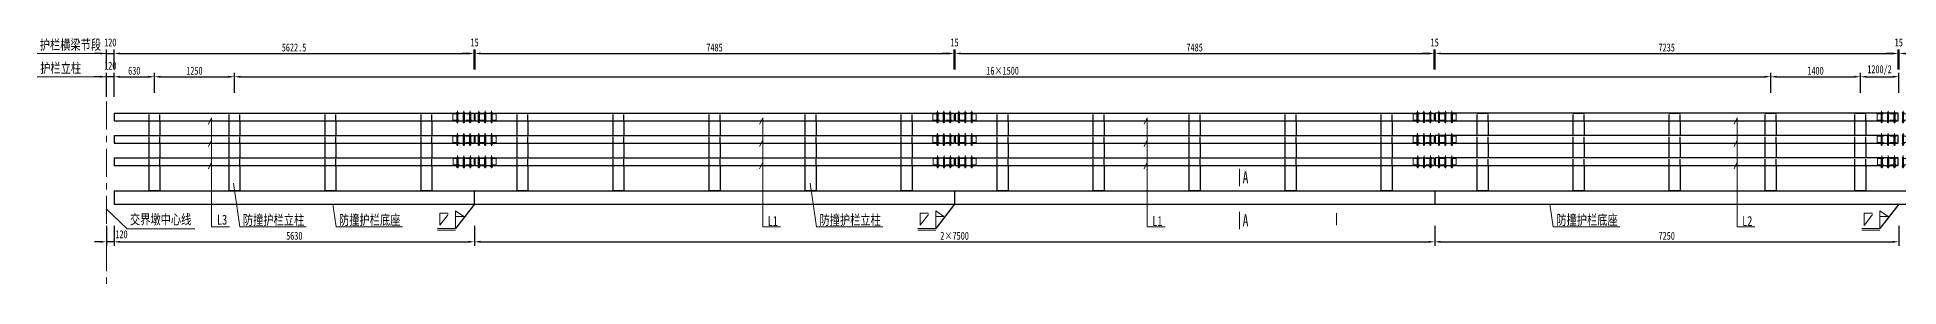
# Model space of a CAD drawing. Extents: x -904 to 1573, y -1003 to 20.
# Drawn here: x -904.32 to -875.24, y -803.05 to -799.15 of the extents above; entities that cross this region are included whole.
import ezdxf
from ezdxf.enums import TextEntityAlignment as Align

# ---------------------------------------------------------------- set-up
doc = ezdxf.new("R2010")
doc.units = 0
doc.header["$LTSCALE"] = 5
for name, pattern in [('CENTER', [2, 1.25, -0.25, 0.25, -0.25]), ('CENTERX2', [4, 2.5, -0.5, 0.5, -0.5]), ('DASHED', [0.75, 0.5, -0.25]), ('DASHED2', [0.375, 0.25, -0.125])]:
    doc.linetypes.add(name, pattern=pattern)
doc.layers.get('0').update_dxf_attribs({"linetype": 'CONTINUOUS', "lineweight": 15})
doc.layers.get('DEFPOINTS').update_dxf_attribs({"color": 8, "linetype": 'CONTINUOUS'})
for name, color, linetype, lineweight in [('dashed', 4, 'DASHED2', 5), ('中心线', 2, 'CENTERX2', 13), ('尺寸及阴影线', 4, 'CONTINUOUS', 15), ('构造轮廓线', 3, 'CONTINUOUS', 25), ('标注', 4, 'CONTINUOUS', 15), ('点划线', 4, 'CENTER', 15), ('细实线', 7, 'CONTINUOUS', 15)]:
    doc.layers.add(name, color=color, linetype=linetype, lineweight=lineweight)
doc.styles.get("Standard").update_dxf_attribs({"font": '仿宋_GB2312.ttf', "width": 0.75})
doc.dimstyles.new('MSteel_1.0_1.0', dxfattribs={"dimtxt": 3, "dimasz": 1.2, "dimexe": 1, "dimexo": 1, "dimgap": 1, "dimtad": 3, "dimtoh": 1, "dimdec": 0, "dimzin": 0, "dimdsep": 46, "dimtxsty": 'Standard', "dimblk": 'ARCHTICK', "dimcen": 0.09, "dimclrd": 3, "dimclre": 3, "dimadec": 4, "dimazin": 0, "dimtfac": 1, "dimtdec": 0, "dimtofl": 0, "dimtmove": 0, "dimatfit": 3, "dimfxl": 1, "dimtolj": 1, "dimtzin": 0, "dimarcsym": 0})
doc.dimstyles.get("Standard").update_dxf_attribs({"dimscale": 0, "dimtxt": 2, "dimasz": 1.5, "dimexe": 1, "dimexo": 1, "dimgap": 0.5, "dimtad": 1, "dimdec": 1, "dimlfac": 100, "dimdsep": 46, "dimtxsty": 'Standard', "dimcen": 0, "dimclrd": 256, "dimclre": 256, "dimclrt": 256, "dimadec": 3, "dimazin": 2, "dimtfac": 1, "dimtdec": 1, "dimtmove": 2, "dimatfit": 3, "dimfxl": 3, "dimfxlon": 1, "dimtolj": 1, "dimtzin": 0, "dimarcsym": 0})

# ---------------------------------------------------------------- blocks, each defined once
blk = doc.blocks.new('横梁连接')
at = {"layer": 'dashed', "ltscale": 0.04}
for p, q in [((-900.238, -658.086), (-899.563, -658.086)), ((-900.238, -658.086), (-900.238, -658.186)), ((-899.563, -658.086), (-899.563, -658.186)), ((-900.238, -658.186), (-899.563, -658.186)), ((-900.238, -658.436), (-899.563, -658.436)), ((-900.238, -658.436), (-900.238, -658.536)), ((-900.238, -658.536), (-899.563, -658.536)), ((-899.563, -658.436), (-899.563, -658.536)), ((-900.235, -658.786), (-899.563, -658.786)), ((-900.235, -658.786), (-900.235, -658.886)), ((-900.235, -658.886), (-899.563, -658.886)), ((-899.563, -658.786), (-899.563, -658.886))]:
    blk.add_line(p, q, dxfattribs=at)
at = {"layer": 'dashed'}
for p, q in [((-900.153, -658.076), (-900.183, -658.076)), ((-900.177, -658.076), (-900.177, -658.225)), ((-900.159, -658.076), (-900.159, -658.225)), ((-900.053, -658.076), (-900.083, -658.076)), ((-900.077, -658.076), (-900.077, -658.225)), ((-900.059, -658.076), (-900.059, -658.225)), ((-899.953, -658.076), (-899.983, -658.076)), ((-899.977, -658.076), (-899.977, -658.225)), ((-899.959, -658.076), (-899.959, -658.225)), ((-899.848, -658.076), (-899.818, -658.076)), ((-899.842, -658.076), (-899.842, -658.225)), ((-899.824, -658.076), (-899.824, -658.225)), ((-899.748, -658.076), (-899.718, -658.076)), ((-899.742, -658.076), (-899.742, -658.225)), ((-899.724, -658.076), (-899.724, -658.225)), ((-899.648, -658.076), (-899.618, -658.076)), ((-899.642, -658.076), (-899.642, -658.225)), ((-899.624, -658.076), (-899.624, -658.225)), ((-900.153, -658.196), (-900.183, -658.196)), ((-900.183, -658.196), (-900.183, -658.208)), ((-900.183, -658.208), (-900.153, -658.208)), ((-900.177, -658.196), (-900.177, -658.208)), ((-900.177, -658.208), (-900.177, -658.225)), ((-900.159, -658.225), (-900.177, -658.225)), ((-900.159, -658.196), (-900.159, -658.208)), ((-900.159, -658.208), (-900.159, -658.225)), ((-900.153, -658.196), (-900.153, -658.208)), ((-900.053, -658.196), (-900.083, -658.196)), ((-900.083, -658.196), (-900.083, -658.208)), ((-900.083, -658.208), (-900.053, -658.208)), ((-900.077, -658.196), (-900.077, -658.208)), ((-900.077, -658.208), (-900.077, -658.225)), ((-900.059, -658.225), (-900.077, -658.225)), ((-900.059, -658.196), (-900.059, -658.208)), ((-900.059, -658.208), (-900.059, -658.225)), ((-900.053, -658.196), (-900.053, -658.208)), ((-899.953, -658.196), (-899.983, -658.196)), ((-899.983, -658.196), (-899.983, -658.208)), ((-899.983, -658.208), (-899.953, -658.208)), ((-899.977, -658.196), (-899.977, -658.208)), ((-899.977, -658.208), (-899.977, -658.225)), ((-899.959, -658.225), (-899.977, -658.225)), ((-899.959, -658.196), (-899.959, -658.208)), ((-899.959, -658.208), (-899.959, -658.225)), ((-899.953, -658.196), (-899.953, -658.208)), ((-899.848, -658.196), (-899.818, -658.196)), ((-899.848, -658.196), (-899.848, -658.208)), ((-899.818, -658.208), (-899.848, -658.208)), ((-899.842, -658.196), (-899.842, -658.208)), ((-899.842, -658.208), (-899.842, -658.225)), ((-899.842, -658.225), (-899.824, -658.225)), ((-899.824, -658.196), (-899.824, -658.208)), ((-899.824, -658.208), (-899.824, -658.225)), ((-899.818, -658.196), (-899.818, -658.208)), ((-899.748, -658.196), (-899.718, -658.196)), ((-899.748, -658.196), (-899.748, -658.208)), ((-899.718, -658.208), (-899.748, -658.208)), ((-899.742, -658.196), (-899.742, -658.208)), ((-899.742, -658.208), (-899.742, -658.225)), ((-899.742, -658.225), (-899.724, -658.225)), ((-899.724, -658.196), (-899.724, -658.208)), ((-899.724, -658.208), (-899.724, -658.225)), ((-899.718, -658.196), (-899.718, -658.208)), ((-899.648, -658.196), (-899.618, -658.196)), ((-899.648, -658.196), (-899.648, -658.208)), ((-899.618, -658.208), (-899.648, -658.208)), ((-899.642, -658.196), (-899.642, -658.208)), ((-899.642, -658.208), (-899.642, -658.225)), ((-899.642, -658.225), (-899.624, -658.225)), ((-899.624, -658.196), (-899.624, -658.208)), ((-899.624, -658.208), (-899.624, -658.225)), ((-899.618, -658.196), (-899.618, -658.208)), ((-900.153, -658.426), (-900.183, -658.426)), ((-900.153, -658.546), (-900.183, -658.546)), ((-900.183, -658.546), (-900.183, -658.558)), ((-900.183, -658.558), (-900.153, -658.558)), ((-900.177, -658.426), (-900.177, -658.575)), ((-900.177, -658.546), (-900.177, -658.558)), ((-900.177, -658.558), (-900.177, -658.575)), ((-900.159, -658.575), (-900.177, -658.575)), ((-900.159, -658.426), (-900.159, -658.575)), ((-900.159, -658.546), (-900.159, -658.558)), ((-900.159, -658.558), (-900.159, -658.575)), ((-900.153, -658.546), (-900.153, -658.558)), ((-900.053, -658.426), (-900.083, -658.426)), ((-900.053, -658.546), (-900.083, -658.546)), ((-900.083, -658.546), (-900.083, -658.558)), ((-900.083, -658.558), (-900.053, -658.558)), ((-900.077, -658.426), (-900.077, -658.575)), ((-900.077, -658.546), (-900.077, -658.558)), ((-900.077, -658.558), (-900.077, -658.575)), ((-900.059, -658.575), (-900.077, -658.575)), ((-900.059, -658.426), (-900.059, -658.575)), ((-900.059, -658.546), (-900.059, -658.558)), ((-900.059, -658.558), (-900.059, -658.575)), ((-900.053, -658.546), (-900.053, -658.558)), ((-899.953, -658.426), (-899.983, -658.426)), ((-899.953, -658.546), (-899.983, -658.546)), ((-899.983, -658.546), (-899.983, -658.558)), ((-899.983, -658.558), (-899.953, -658.558)), ((-899.977, -658.426), (-899.977, -658.575)), ((-899.977, -658.546), (-899.977, -658.558)), ((-899.977, -658.558), (-899.977, -658.575)), ((-899.959, -658.575), (-899.977, -658.575)), ((-899.959, -658.426), (-899.959, -658.575)), ((-899.959, -658.546), (-899.959, -658.558)), ((-899.959, -658.558), (-899.959, -658.575)), ((-899.953, -658.546), (-899.953, -658.558)), ((-899.848, -658.426), (-899.818, -658.426)), ((-899.848, -658.546), (-899.818, -658.546)), ((-899.848, -658.546), (-899.848, -658.558)), ((-899.818, -658.558), (-899.848, -658.558)), ((-899.842, -658.426), (-899.842, -658.575)), ((-899.842, -658.546), (-899.842, -658.558)), ((-899.842, -658.558), (-899.842, -658.575)), ((-899.842, -658.575), (-899.824, -658.575)), ((-899.824, -658.426), (-899.824, -658.575)), ((-899.824, -658.546), (-899.824, -658.558)), ((-899.824, -658.558), (-899.824, -658.575)), ((-899.818, -658.546), (-899.818, -658.558)), ((-899.748, -658.426), (-899.718, -658.426)), ((-899.748, -658.546), (-899.718, -658.546)), ((-899.748, -658.546), (-899.748, -658.558)), ((-899.718, -658.558), (-899.748, -658.558)), ((-899.742, -658.426), (-899.742, -658.575)), ((-899.742, -658.546), (-899.742, -658.558)), ((-899.742, -658.558), (-899.742, -658.575)), ((-899.742, -658.575), (-899.724, -658.575)), ((-899.724, -658.426), (-899.724, -658.575)), ((-899.724, -658.546), (-899.724, -658.558)), ((-899.724, -658.558), (-899.724, -658.575)), ((-899.718, -658.546), (-899.718, -658.558)), ((-899.648, -658.426), (-899.618, -658.426)), ((-899.648, -658.546), (-899.618, -658.546)), ((-899.648, -658.546), (-899.648, -658.558)), ((-899.618, -658.558), (-899.648, -658.558)), ((-899.642, -658.426), (-899.642, -658.575)), ((-899.642, -658.546), (-899.642, -658.558)), ((-899.642, -658.558), (-899.642, -658.575)), ((-899.642, -658.575), (-899.624, -658.575)), ((-899.624, -658.426), (-899.624, -658.575)), ((-899.624, -658.546), (-899.624, -658.558)), ((-899.624, -658.558), (-899.624, -658.575)), ((-899.618, -658.546), (-899.618, -658.558)), ((-900.15, -658.776), (-900.18, -658.776)), ((-900.15, -658.896), (-900.18, -658.896)), ((-900.18, -658.896), (-900.18, -658.908)), ((-900.18, -658.908), (-900.15, -658.908)), ((-900.175, -658.776), (-900.175, -658.925)), ((-900.175, -658.896), (-900.175, -658.908)), ((-900.175, -658.908), (-900.175, -658.925)), ((-900.157, -658.925), (-900.175, -658.925)), ((-900.157, -658.776), (-900.157, -658.925)), ((-900.157, -658.896), (-900.157, -658.908)), ((-900.157, -658.908), (-900.157, -658.925)), ((-900.15, -658.896), (-900.15, -658.908)), ((-900.05, -658.776), (-900.08, -658.776)), ((-900.05, -658.896), (-900.08, -658.896)), ((-900.08, -658.896), (-900.08, -658.908)), ((-900.08, -658.908), (-900.05, -658.908)), ((-900.075, -658.776), (-900.075, -658.925)), ((-900.075, -658.896), (-900.075, -658.908)), ((-900.075, -658.908), (-900.075, -658.925)), ((-900.057, -658.925), (-900.075, -658.925)), ((-900.057, -658.776), (-900.057, -658.925)), ((-900.057, -658.896), (-900.057, -658.908)), ((-900.057, -658.908), (-900.057, -658.925)), ((-900.05, -658.896), (-900.05, -658.908)), ((-899.95, -658.776), (-899.98, -658.776)), ((-899.95, -658.896), (-899.98, -658.896)), ((-899.98, -658.896), (-899.98, -658.908)), ((-899.98, -658.908), (-899.95, -658.908)), ((-899.975, -658.776), (-899.975, -658.925)), ((-899.975, -658.896), (-899.975, -658.908)), ((-899.975, -658.908), (-899.975, -658.925)), ((-899.957, -658.925), (-899.975, -658.925)), ((-899.957, -658.776), (-899.957, -658.925)), ((-899.957, -658.896), (-899.957, -658.908)), ((-899.957, -658.908), (-899.957, -658.925)), ((-899.95, -658.896), (-899.95, -658.908)), ((-899.848, -658.776), (-899.818, -658.776)), ((-899.848, -658.896), (-899.818, -658.896)), ((-899.848, -658.896), (-899.848, -658.908)), ((-899.818, -658.908), (-899.848, -658.908)), ((-899.842, -658.776), (-899.842, -658.925)), ((-899.842, -658.896), (-899.842, -658.908)), ((-899.842, -658.908), (-899.842, -658.925)), ((-899.842, -658.925), (-899.824, -658.925)), ((-899.824, -658.776), (-899.824, -658.925)), ((-899.824, -658.896), (-899.824, -658.908)), ((-899.824, -658.908), (-899.824, -658.925)), ((-899.818, -658.896), (-899.818, -658.908)), ((-899.748, -658.776), (-899.718, -658.776)), ((-899.748, -658.896), (-899.718, -658.896)), ((-899.748, -658.896), (-899.748, -658.908)), ((-899.718, -658.908), (-899.748, -658.908)), ((-899.742, -658.776), (-899.742, -658.925)), ((-899.742, -658.896), (-899.742, -658.908)), ((-899.742, -658.908), (-899.742, -658.925)), ((-899.742, -658.925), (-899.724, -658.925)), ((-899.724, -658.776), (-899.724, -658.925)), ((-899.724, -658.896), (-899.724, -658.908)), ((-899.724, -658.908), (-899.724, -658.925)), ((-899.718, -658.896), (-899.718, -658.908)), ((-899.648, -658.776), (-899.618, -658.776)), ((-899.648, -658.896), (-899.618, -658.896)), ((-899.648, -658.896), (-899.648, -658.908)), ((-899.618, -658.908), (-899.648, -658.908)), ((-899.642, -658.776), (-899.642, -658.925)), ((-899.642, -658.896), (-899.642, -658.908)), ((-899.642, -658.908), (-899.642, -658.925)), ((-899.642, -658.925), (-899.624, -658.925)), ((-899.624, -658.776), (-899.624, -658.925)), ((-899.624, -658.896), (-899.624, -658.908)), ((-899.624, -658.908), (-899.624, -658.925)), ((-899.618, -658.896), (-899.618, -658.908))]:
    blk.add_line(p, q, dxfattribs=at)
for centre in [(-900.168, -658.081), (-900.068, -658.081), (-899.968, -658.081), (-899.833, -658.081), (-899.733, -658.081), (-899.633, -658.081), (-900.168, -658.431), (-900.068, -658.431), (-899.968, -658.431), (-899.833, -658.431), (-899.733, -658.431), (-899.633, -658.431), (-900.165, -658.781), (-900.065, -658.781), (-899.965, -658.781), (-899.833, -658.781), (-899.733, -658.781), (-899.633, -658.781)]:
    blk.add_arc(centre, 0.0156, 16.8591, 163.1409, dxfattribs=at)
at = {"layer": '中心线', "ltscale": 40}
for p, q in [((-900.168, -658.04), (-900.168, -658.236)), ((-900.068, -658.04), (-900.068, -658.236)), ((-899.968, -658.04), (-899.968, -658.236)), ((-899.833, -658.04), (-899.833, -658.236)), ((-899.733, -658.04), (-899.733, -658.236)), ((-899.633, -658.04), (-899.633, -658.236)), ((-900.168, -658.39), (-900.168, -658.586)), ((-900.068, -658.39), (-900.068, -658.586)), ((-899.968, -658.39), (-899.968, -658.586)), ((-899.833, -658.39), (-899.833, -658.586)), ((-899.733, -658.39), (-899.733, -658.586)), ((-899.633, -658.39), (-899.633, -658.586)), ((-900.165, -658.74), (-900.165, -658.936)), ((-900.065, -658.74), (-900.065, -658.936)), ((-899.965, -658.74), (-899.965, -658.936)), ((-899.833, -658.74), (-899.833, -658.936)), ((-899.733, -658.74), (-899.733, -658.936)), ((-899.633, -658.74), (-899.633, -658.936))]:
    blk.add_line(p, q, dxfattribs=at)
blk = doc.blocks.new('jujhtkuki')
at = {"layer": '构造轮廓线', "linetype": 'DASHED', "ltscale": 0.01}
for p, q in [((-909.516, -658.064), (-909.516, -657.944)), ((-909.346, -658.064), (-909.346, -657.944)), ((-909.516, -658.414), (-909.516, -658.294)), ((-909.346, -658.414), (-909.346, -658.294)), ((-909.516, -658.764), (-909.516, -658.644)), ((-909.346, -658.764), (-909.346, -658.644))]:
    blk.add_line(p, q, dxfattribs=at)
at = {"layer": '构造轮廓线'}
for points in [[(-909.516, -657.944), (-909.346, -657.944)], [(-909.516, -658.294), (-909.516, -658.064)], [(-909.346, -658.064), (-909.346, -658.294)], [(-909.516, -658.644), (-909.516, -658.414)], [(-909.346, -658.414), (-909.346, -658.644)], [(-909.346, -658.764), (-909.346, -659.157), (-909.516, -659.157), (-909.516, -658.764)]]:
    blk.add_lwpolyline(points, dxfattribs=at)
blk = doc.blocks.new('L3 5.6225')
at = {"layer": '构造轮廓线'}
for p, q in [((-5.3725, 0.06), (0.25, 0.06)), ((-5.3725, 0.06), (-5.3725, -0.06)), ((0.25, 0.06), (0.25, -0.06)), ((-5.3725, -0.06), (0.25, -0.06))]:
    blk.add_line(p, q, dxfattribs=at)
blk = doc.blocks.new('HL7')
at = {"layer": '构造轮廓线'}
for p, q in [((-899.9, -658.776), (-892.415, -658.776)), ((-899.9, -658.776), (-899.9, -658.896)), ((-899.9, -658.896), (-892.415, -658.896)), ((-892.415, -658.776), (-892.415, -658.896))]:
    blk.add_line(p, q, dxfattribs=at)
blk = doc.blocks.new('L1 7.485')
at = {"layer": '标注', "color": 0}
blk.add_blockref('HL7', (899.9, 658.836), dxfattribs=at)
blk = doc.blocks.new('*D35')
at = {"layer": 'DEFPOINTS', "color": 0, "transparency": 16777216}
for p in [(-903.238, -799.77), (-903.238, -800.338), (-903.118, -800.338)]:
    blk.add_point(p, dxfattribs=at)
at = {"layer": '尺寸及阴影线', "lineweight": -2, "transparency": 16777216}
for p, q in [((-903.238, -800.082), (-903.238, -799.707)), ((-903.118, -800.082), (-903.118, -799.707)), ((-903.332, -799.77), (-903.425, -799.77)), ((-903.118, -799.77), (-903.238, -799.77)), ((-903.024, -799.77), (-902.93, -799.77))]:
    blk.add_line(p, q, dxfattribs=at)
at = {"layer": '尺寸及阴影线', "transparency": 16777216}
for points in [[(-903.332, -799.754), (-903.332, -799.785), (-903.238, -799.77)], [(-903.024, -799.754), (-903.024, -799.785), (-903.118, -799.77)]]:
    blk.add_solid(points, dxfattribs=at)
at = {"layer": '尺寸及阴影线', "transparency": 16777216, "insert": (-903.178, -799.598), "char_height": 0.125, "attachment_point": 5}
blk.add_mtext('\\A1;120', dxfattribs=at)
blk = doc.blocks.new('*D41')
at = {"layer": 'DEFPOINTS', "color": 0, "transparency": 16777216}
for p in [(-902.488, -799.77), (-903.118, -800.338), (-902.488, -800.338)]:
    blk.add_point(p, dxfattribs=at)
at = {"layer": '尺寸及阴影线', "lineweight": -2, "transparency": 16777216}
for p, q in [((-903.118, -800.02), (-903.118, -799.707)), ((-902.488, -800.02), (-902.488, -799.707)), ((-903.024, -799.77), (-902.582, -799.77))]:
    blk.add_line(p, q, dxfattribs=at)
at = {"layer": '尺寸及阴影线', "transparency": 16777216}
for points in [[(-903.024, -799.754), (-903.024, -799.785), (-903.118, -799.77)], [(-902.582, -799.754), (-902.582, -799.785), (-902.488, -799.77)]]:
    blk.add_solid(points, dxfattribs=at)
at = {"layer": '尺寸及阴影线', "transparency": 16777216, "insert": (-902.803, -799.676), "char_height": 0.125, "attachment_point": 5}
blk.add_mtext('\\A1;630', dxfattribs=at)
blk = doc.blocks.new('*D42')
at = {"layer": 'DEFPOINTS', "color": 0, "transparency": 16777216}
for p in [(-877.238, -799.77), (-901.238, -800.338), (-877.238, -800.338)]:
    blk.add_point(p, dxfattribs=at)
at = {"layer": '尺寸及阴影线', "lineweight": -2, "transparency": 16777216}
for p, q in [((-901.238, -800.02), (-901.238, -799.707)), ((-877.238, -800.02), (-877.238, -799.707)), ((-901.144, -799.77), (-877.332, -799.77))]:
    blk.add_line(p, q, dxfattribs=at)
at = {"layer": '尺寸及阴影线', "transparency": 16777216}
for points in [[(-901.144, -799.754), (-901.144, -799.785), (-901.238, -799.77)], [(-877.332, -799.754), (-877.332, -799.785), (-877.238, -799.77)]]:
    blk.add_solid(points, dxfattribs=at)
at = {"layer": '尺寸及阴影线', "transparency": 16777216, "insert": (-889.238, -799.676), "char_height": 0.125, "attachment_point": 5}
blk.add_mtext('\\A1;16×1500', dxfattribs=at)
blk = doc.blocks.new('*D37')
at = {"layer": 'DEFPOINTS', "color": 0, "transparency": 16777216}
for p in [(-875.838, -799.77), (-877.238, -800.338), (-875.838, -800.338)]:
    blk.add_point(p, dxfattribs=at)
at = {"layer": '尺寸及阴影线', "lineweight": -2, "transparency": 16777216}
for p, q in [((-877.238, -800.02), (-877.238, -799.707)), ((-875.838, -800.02), (-875.838, -799.707)), ((-877.144, -799.77), (-875.932, -799.77))]:
    blk.add_line(p, q, dxfattribs=at)
at = {"layer": '尺寸及阴影线', "transparency": 16777216}
for points in [[(-877.144, -799.754), (-877.144, -799.785), (-877.238, -799.77)], [(-875.932, -799.754), (-875.932, -799.785), (-875.838, -799.77)]]:
    blk.add_solid(points, dxfattribs=at)
at = {"layer": '尺寸及阴影线', "transparency": 16777216, "insert": (-876.538, -799.676), "char_height": 0.125, "attachment_point": 5}
blk.add_mtext('\\A1;1400', dxfattribs=at)
blk = doc.blocks.new('*D30')
at = {"layer": 'DEFPOINTS', "color": 0, "transparency": 16777216}
for p in [(-875.238, -799.77), (-875.838, -800.338), (-875.238, -800.338)]:
    blk.add_point(p, dxfattribs=at)
at = {"layer": '尺寸及阴影线', "lineweight": -2, "transparency": 16777216}
for p, q in [((-875.838, -800.02), (-875.838, -799.707)), ((-875.238, -800.02), (-875.238, -799.707)), ((-875.744, -799.77), (-875.332, -799.77))]:
    blk.add_line(p, q, dxfattribs=at)
at = {"layer": '尺寸及阴影线', "transparency": 16777216}
for points in [[(-875.744, -799.754), (-875.744, -799.785), (-875.838, -799.77)], [(-875.332, -799.754), (-875.332, -799.785), (-875.238, -799.77)]]:
    blk.add_solid(points, dxfattribs=at)
at = {"layer": '尺寸及阴影线', "transparency": 16777216, "insert": (-875.538, -799.667), "char_height": 0.125, "attachment_point": 5}
blk.add_mtext('\\A1;1200/2', dxfattribs=at)
blk = doc.blocks.new('*D31')
at = {"layer": 'DEFPOINTS', "color": 0, "transparency": 16777216}
for p in [(-903.118, -799.407), (-903.238, -800.338), (-903.118, -800.338)]:
    blk.add_point(p, dxfattribs=at)
at = {"layer": '尺寸及阴影线', "lineweight": -2, "transparency": 16777216}
for p, q in [((-903.332, -799.407), (-903.425, -799.407)), ((-903.238, -799.657), (-903.238, -799.344)), ((-903.238, -799.407), (-903.118, -799.407)), ((-903.118, -799.657), (-903.118, -799.344)), ((-903.024, -799.407), (-902.93, -799.407))]:
    blk.add_line(p, q, dxfattribs=at)
at = {"layer": '尺寸及阴影线', "transparency": 16777216}
for points in [[(-903.332, -799.391), (-903.332, -799.422), (-903.238, -799.407)], [(-903.024, -799.391), (-903.024, -799.422), (-903.118, -799.407)]]:
    blk.add_solid(points, dxfattribs=at)
at = {"layer": '尺寸及阴影线', "transparency": 16777216, "insert": (-903.178, -799.235), "char_height": 0.125, "attachment_point": 5}
blk.add_mtext('\\A1;120', dxfattribs=at)
blk = doc.blocks.new('*D38')
at = {"layer": 'DEFPOINTS', "color": 0, "transparency": 16777216}
for p in [(-897.495, -799.407), (-903.118, -800.338), (-897.495, -800.338)]:
    blk.add_point(p, dxfattribs=at)
at = {"layer": '尺寸及阴影线', "lineweight": -2, "transparency": 16777216}
for p, q in [((-903.118, -799.657), (-903.118, -799.344)), ((-903.024, -799.407), (-897.589, -799.407)), ((-897.495, -799.657), (-897.495, -799.344))]:
    blk.add_line(p, q, dxfattribs=at)
at = {"layer": '尺寸及阴影线', "transparency": 16777216}
for points in [[(-903.024, -799.391), (-903.024, -799.422), (-903.118, -799.407)], [(-897.589, -799.391), (-897.589, -799.422), (-897.495, -799.407)]]:
    blk.add_solid(points, dxfattribs=at)
at = {"layer": '尺寸及阴影线', "transparency": 16777216, "insert": (-900.307, -799.313), "char_height": 0.125, "attachment_point": 5}
blk.add_mtext('\\A1;5622.5', dxfattribs=at)
blk = doc.blocks.new('*D39')
at = {"layer": 'DEFPOINTS', "color": 0, "transparency": 16777216}
for p in [(-897.48, -799.407), (-897.495, -800.338), (-897.48, -800.338)]:
    blk.add_point(p, dxfattribs=at)
at = {"layer": '尺寸及阴影线', "lineweight": -2, "transparency": 16777216}
for p, q in [((-897.589, -799.407), (-897.683, -799.407)), ((-897.495, -799.657), (-897.495, -799.344)), ((-897.495, -799.407), (-897.48, -799.407)), ((-897.48, -799.657), (-897.48, -799.344)), ((-897.387, -799.407), (-897.293, -799.407))]:
    blk.add_line(p, q, dxfattribs=at)
at = {"layer": '尺寸及阴影线', "transparency": 16777216}
for points in [[(-897.589, -799.391), (-897.589, -799.422), (-897.495, -799.407)], [(-897.387, -799.391), (-897.387, -799.422), (-897.48, -799.407)]]:
    blk.add_solid(points, dxfattribs=at)
at = {"layer": '尺寸及阴影线', "transparency": 16777216, "insert": (-897.488, -799.235), "char_height": 0.125, "attachment_point": 5}
blk.add_mtext('\\A1;15', dxfattribs=at)
blk = doc.blocks.new('*D32')
at = {"layer": 'DEFPOINTS', "color": 0, "transparency": 16777216}
for p in [(-889.995, -799.407), (-897.48, -800.338), (-889.995, -800.338)]:
    blk.add_point(p, dxfattribs=at)
at = {"layer": '尺寸及阴影线', "lineweight": -2, "transparency": 16777216}
for p, q in [((-897.48, -799.657), (-897.48, -799.344)), ((-897.387, -799.407), (-890.089, -799.407)), ((-889.995, -799.657), (-889.995, -799.344))]:
    blk.add_line(p, q, dxfattribs=at)
at = {"layer": '尺寸及阴影线', "transparency": 16777216}
for points in [[(-897.387, -799.391), (-897.387, -799.422), (-897.48, -799.407)], [(-890.089, -799.391), (-890.089, -799.422), (-889.995, -799.407)]]:
    blk.add_solid(points, dxfattribs=at)
at = {"layer": '尺寸及阴影线', "transparency": 16777216, "insert": (-893.738, -799.313), "char_height": 0.125, "attachment_point": 5}
blk.add_mtext('\\A1;7485', dxfattribs=at)
blk = doc.blocks.new('*D40')
at = {"layer": 'DEFPOINTS', "color": 0, "transparency": 16777216}
for p in [(-889.98, -799.407), (-889.995, -800.338), (-889.98, -800.338)]:
    blk.add_point(p, dxfattribs=at)
at = {"layer": '尺寸及阴影线', "lineweight": -2, "transparency": 16777216}
for p, q in [((-890.089, -799.407), (-890.183, -799.407)), ((-889.995, -799.657), (-889.995, -799.344)), ((-889.995, -799.407), (-889.98, -799.407)), ((-889.98, -799.657), (-889.98, -799.344)), ((-889.887, -799.407), (-889.793, -799.407))]:
    blk.add_line(p, q, dxfattribs=at)
at = {"layer": '尺寸及阴影线', "transparency": 16777216}
for points in [[(-890.089, -799.391), (-890.089, -799.422), (-889.995, -799.407)], [(-889.887, -799.391), (-889.887, -799.422), (-889.98, -799.407)]]:
    blk.add_solid(points, dxfattribs=at)
at = {"layer": '尺寸及阴影线', "transparency": 16777216, "insert": (-889.988, -799.235), "char_height": 0.125, "attachment_point": 5}
blk.add_mtext('\\A1;15', dxfattribs=at)
blk = doc.blocks.new('*D33')
at = {"layer": 'DEFPOINTS', "color": 0, "transparency": 16777216}
for p in [(-882.495, -799.407), (-889.98, -800.338), (-882.495, -800.338)]:
    blk.add_point(p, dxfattribs=at)
at = {"layer": '尺寸及阴影线', "lineweight": -2, "transparency": 16777216}
for p, q in [((-889.98, -799.657), (-889.98, -799.344)), ((-889.887, -799.407), (-882.589, -799.407)), ((-882.495, -799.657), (-882.495, -799.344))]:
    blk.add_line(p, q, dxfattribs=at)
at = {"layer": '尺寸及阴影线', "transparency": 16777216}
for points in [[(-889.887, -799.391), (-889.887, -799.422), (-889.98, -799.407)], [(-882.589, -799.391), (-882.589, -799.422), (-882.495, -799.407)]]:
    blk.add_solid(points, dxfattribs=at)
at = {"layer": '尺寸及阴影线', "transparency": 16777216, "insert": (-886.238, -799.313), "char_height": 0.125, "attachment_point": 5}
blk.add_mtext('\\A1;7485', dxfattribs=at)
blk = doc.blocks.new('*D34')
at = {"layer": 'DEFPOINTS', "color": 0, "transparency": 16777216}
for p in [(-882.48, -799.407), (-882.495, -800.338), (-882.48, -800.338)]:
    blk.add_point(p, dxfattribs=at)
at = {"layer": '尺寸及阴影线', "lineweight": -2, "transparency": 16777216}
for p, q in [((-882.589, -799.407), (-882.683, -799.407)), ((-882.495, -799.657), (-882.495, -799.344)), ((-882.495, -799.407), (-882.48, -799.407)), ((-882.48, -799.657), (-882.48, -799.344)), ((-882.387, -799.407), (-882.293, -799.407))]:
    blk.add_line(p, q, dxfattribs=at)
at = {"layer": '尺寸及阴影线', "transparency": 16777216}
for points in [[(-882.589, -799.391), (-882.589, -799.422), (-882.495, -799.407)], [(-882.387, -799.391), (-882.387, -799.422), (-882.48, -799.407)]]:
    blk.add_solid(points, dxfattribs=at)
at = {"layer": '尺寸及阴影线', "transparency": 16777216, "insert": (-882.488, -799.235), "char_height": 0.125, "attachment_point": 5}
blk.add_mtext('\\A1;15', dxfattribs=at)
blk = doc.blocks.new('*D43')
at = {"layer": 'DEFPOINTS', "color": 0, "transparency": 16777216}
for p in [(-875.23, -799.407), (-875.245, -800.338), (-875.23, -800.338)]:
    blk.add_point(p, dxfattribs=at)
at = {"layer": '尺寸及阴影线', "lineweight": -2, "transparency": 16777216}
for p, q in [((-875.339, -799.407), (-875.433, -799.407)), ((-875.245, -799.657), (-875.245, -799.344)), ((-875.245, -799.407), (-875.23, -799.407)), ((-875.23, -799.657), (-875.23, -799.344)), ((-875.137, -799.407), (-875.043, -799.407))]:
    blk.add_line(p, q, dxfattribs=at)
at = {"layer": '尺寸及阴影线', "transparency": 16777216}
for points in [[(-875.339, -799.391), (-875.339, -799.422), (-875.245, -799.407)], [(-875.137, -799.391), (-875.137, -799.422), (-875.23, -799.407)]]:
    blk.add_solid(points, dxfattribs=at)
at = {"layer": '尺寸及阴影线', "transparency": 16777216, "insert": (-875.238, -799.235), "char_height": 0.125, "attachment_point": 5}
blk.add_mtext('\\A1;15', dxfattribs=at)
blk = doc.blocks.new('L2 7.235')
at = {"layer": '构造轮廓线'}
for p, q in [((0, 0.06), (0, -0.06)), ((7.235, 0.06), (0, 0.06)), ((7.235, -0.06), (7.235, 0.06)), ((0, -0.06), (7.235, -0.06))]:
    blk.add_line(p, q, dxfattribs=at)
blk = doc.blocks.new('*D115')
at = {"layer": 'DEFPOINTS', "color": 0, "transparency": 16777216}
for p in [(-875.245, -799.407), (-882.48, -800.338), (-875.245, -800.338)]:
    blk.add_point(p, dxfattribs=at)
at = {"layer": '尺寸及阴影线', "lineweight": -2, "transparency": 16777216}
for p, q in [((-882.48, -799.657), (-882.48, -799.344)), ((-882.387, -799.407), (-875.339, -799.407)), ((-875.245, -799.657), (-875.245, -799.344))]:
    blk.add_line(p, q, dxfattribs=at)
at = {"layer": '尺寸及阴影线', "transparency": 16777216}
for points in [[(-882.387, -799.391), (-882.387, -799.422), (-882.48, -799.407)], [(-875.339, -799.391), (-875.339, -799.422), (-875.245, -799.407)]]:
    blk.add_solid(points, dxfattribs=at)
at = {"layer": '尺寸及阴影线', "transparency": 16777216, "insert": (-878.863, -799.313), "char_height": 0.125, "attachment_point": 5}
blk.add_mtext('\\A1;7235', dxfattribs=at)
blk = doc.blocks.new('_ArchTick')
at = {"color": 0, "linetype": 'ByBlock', "const_width": 0.15}
blk.add_lwpolyline([(-0.5, -0.5), (0.5, 0.5)], dxfattribs=at)
blk = doc.blocks.new('*D124')
at = {"layer": 'DEFPOINTS', "color": 0, "transparency": 16777216}
for p in [(-901.238, -799.77), (-902.488, -800.338), (-901.238, -800.338)]:
    blk.add_point(p, dxfattribs=at)
at = {"layer": '尺寸及阴影线', "lineweight": -2, "transparency": 16777216}
for p, q in [((-902.488, -800.02), (-902.488, -799.707)), ((-901.238, -800.02), (-901.238, -799.707)), ((-902.394, -799.77), (-901.332, -799.77))]:
    blk.add_line(p, q, dxfattribs=at)
at = {"layer": '尺寸及阴影线', "transparency": 16777216}
for points in [[(-902.394, -799.754), (-902.394, -799.785), (-902.488, -799.77)], [(-901.332, -799.754), (-901.332, -799.785), (-901.238, -799.77)]]:
    blk.add_solid(points, dxfattribs=at)
at = {"layer": '尺寸及阴影线', "transparency": 16777216, "insert": (-901.863, -799.676), "char_height": 0.125, "attachment_point": 5}
blk.add_mtext('\\A1;1250', dxfattribs=at)
blk = doc.blocks.new('yr5jhyuyk')
at = {"layer": '细实线'}
for p, q in [((-899.905, -658.15), (-899.955, -658.25)), ((-899.905, -658.499), (-899.955, -658.598)), ((-899.905, -658.844), (-899.955, -658.944))]:
    blk.add_line(p, q, dxfattribs=at)
blk = doc.blocks.new('*D126')
at = {"layer": 'DEFPOINTS', "color": 0, "transparency": 16777216}
for p in [(-903.118, -801.761), (-897.488, -801.656), (-897.488, -802.348)]:
    blk.add_point(p, dxfattribs=at)
at = {"layer": '尺寸及阴影线', "lineweight": -2, "transparency": 16777216}
for p, q in [((-903.118, -802.098), (-903.118, -802.41)), ((-903.024, -802.348), (-897.582, -802.348)), ((-897.488, -802.098), (-897.488, -802.41))]:
    blk.add_line(p, q, dxfattribs=at)
at = {"layer": '尺寸及阴影线', "transparency": 16777216}
for points in [[(-903.024, -802.332), (-903.024, -802.363), (-903.118, -802.348)], [(-897.582, -802.332), (-897.582, -802.363), (-897.488, -802.348)]]:
    blk.add_solid(points, dxfattribs=at)
at = {"layer": '尺寸及阴影线', "transparency": 16777216, "insert": (-900.303, -802.254), "char_height": 0.125, "attachment_point": 5}
blk.add_mtext('\\A1;5630', dxfattribs=at)
blk = doc.blocks.new('*D127')
at = {"layer": 'DEFPOINTS', "color": 0, "transparency": 16777216}
for p in [(-903.238, -801.761), (-903.118, -801.761), (-903.238, -802.348)]:
    blk.add_point(p, dxfattribs=at)
at = {"layer": '尺寸及阴影线', "lineweight": -2, "transparency": 16777216}
for p, q in [((-903.332, -802.348), (-903.425, -802.348)), ((-903.238, -802.098), (-903.238, -802.41)), ((-903.118, -802.348), (-903.238, -802.348)), ((-903.118, -802.098), (-903.118, -802.41)), ((-903.024, -802.348), (-902.93, -802.348))]:
    blk.add_line(p, q, dxfattribs=at)
at = {"layer": '尺寸及阴影线', "transparency": 16777216}
for points in [[(-903.332, -802.332), (-903.332, -802.363), (-903.238, -802.348)], [(-903.024, -802.332), (-903.024, -802.363), (-903.118, -802.348)]]:
    blk.add_solid(points, dxfattribs=at)
at = {"layer": '尺寸及阴影线', "transparency": 16777216, "insert": (-903.002, -802.23), "char_height": 0.125, "attachment_point": 5}
blk.add_mtext('\\A1;120', dxfattribs=at)
blk = doc.blocks.new('*D128')
at = {"layer": 'DEFPOINTS', "color": 0, "transparency": 16777216}
for p in [(-897.488, -801.656), (-882.488, -801.656), (-882.488, -802.348)]:
    blk.add_point(p, dxfattribs=at)
at = {"layer": '尺寸及阴影线', "lineweight": -2, "transparency": 16777216}
for p, q in [((-897.488, -802.098), (-897.488, -802.41)), ((-897.394, -802.348), (-882.582, -802.348)), ((-882.488, -802.098), (-882.488, -802.41))]:
    blk.add_line(p, q, dxfattribs=at)
at = {"layer": '尺寸及阴影线', "transparency": 16777216}
for points in [[(-897.394, -802.332), (-897.394, -802.363), (-897.488, -802.348)], [(-882.582, -802.332), (-882.582, -802.363), (-882.488, -802.348)]]:
    blk.add_solid(points, dxfattribs=at)
at = {"layer": '尺寸及阴影线', "transparency": 16777216, "insert": (-889.988, -802.254), "char_height": 0.125, "attachment_point": 5}
blk.add_mtext('\\A1;2×7500', dxfattribs=at)
blk = doc.blocks.new('*D129')
at = {"layer": 'DEFPOINTS', "color": 0, "transparency": 16777216}
for p in [(-882.488, -801.656), (-875.238, -801.551), (-875.238, -802.348)]:
    blk.add_point(p, dxfattribs=at)
at = {"layer": '尺寸及阴影线', "lineweight": -2, "transparency": 16777216}
for p, q in [((-882.488, -802.098), (-882.488, -802.41)), ((-882.394, -802.348), (-875.332, -802.348)), ((-875.238, -802.098), (-875.238, -802.41))]:
    blk.add_line(p, q, dxfattribs=at)
at = {"layer": '尺寸及阴影线', "transparency": 16777216}
for points in [[(-882.394, -802.332), (-882.394, -802.363), (-882.488, -802.348)], [(-875.332, -802.332), (-875.332, -802.363), (-875.238, -802.348)]]:
    blk.add_solid(points, dxfattribs=at)
at = {"layer": '尺寸及阴影线', "transparency": 16777216, "insert": (-878.863, -802.254), "char_height": 0.125, "attachment_point": 5}
blk.add_mtext('\\A1;7250', dxfattribs=at)
blk = doc.blocks.new('1')
at = {"const_width": 0.3}
blk.add_lwpolyline([(277.29, 510.37), (277.29, 505.97)], dxfattribs=at)
at = {"width": 0.7}
blk.add_attdef('A', (277.29, 505.97), '', height=3.5, dxfattribs=at)

msp = doc.modelspace()

# ---------------------------------------------------------------- linework, layer by layer
for p, q in [((-903.23779, -799.40667), (-904.31903, -799.40667)), ((-903.23779, -799.76978), (-904.31903, -799.76978)), ((-903.23779, -801.83997), (-902.91441, -802.14422)), ((-902.91441, -802.14422), (-901.85853, -802.14422))]:
    msp.add_line(p, q)
at = {"layer": '尺寸及阴影线', "color": 0}
for p, q in [((-897.74529, -801.15765), (-897.73029, -801.15765)), ((-897.89675, -801.90101), (-898.02709, -801.90101)), ((-898.02709, -801.90101), (-898.02709, -802.09015)), ((-898.02709, -802.09015), (-897.89675, -801.9202)), ((-897.78237, -801.86351), (-897.78237, -801.95377)), ((-897.65359, -801.95377), (-897.78237, -801.86351)), ((-897.78237, -801.95377), (-897.65359, -801.95377)), ((-897.78237, -801.95377), (-897.78237, -802.13726)), ((-890.39675, -801.90101), (-890.52709, -801.90101)), ((-890.52709, -801.90101), (-890.52709, -802.09015)), ((-890.52709, -802.09015), (-890.39675, -801.9202)), ((-890.28237, -801.86351), (-890.28237, -801.95377)), ((-890.15359, -801.95377), (-890.28237, -801.86351)), ((-890.28237, -801.95377), (-890.15359, -801.95377)), ((-890.28237, -801.95377), (-890.28237, -802.13726)), ((-884.02419, -801.90101), (-884.02419, -802.09015)), ((-875.64675, -801.90102), (-875.77709, -801.90102)), ((-875.77709, -801.90102), (-875.77709, -802.09016)), ((-875.77709, -802.09016), (-875.64675, -801.92021)), ((-875.53237, -801.86352), (-875.53237, -801.95378)), ((-875.40359, -801.95378), (-875.53237, -801.86352)), ((-875.53237, -801.95378), (-875.40359, -801.95378)), ((-875.53237, -801.95378), (-875.53237, -802.13727)), ((-898.06413, -802.13726), (-897.78237, -802.13726)), ((-898.06413, -802.16756), (-897.78237, -802.16756)), ((-890.56413, -802.13726), (-890.28237, -802.13726)), ((-890.56413, -802.16756), (-890.28237, -802.16756)), ((-875.81413, -802.13727), (-875.53237, -802.13727)), ((-875.81413, -802.16757), (-875.53237, -802.16757))]:
    msp.add_line(p, q, dxfattribs=at)
at = {"layer": '构造轮廓线'}
for p, q in [((-903.11779, -801.55065), (-903.11779, -801.76065)), ((-903.11779, -801.55065), (-699.35779, -801.55065)), ((-903.11779, -801.76065), (-699.35779, -801.76065)), ((-897.48779, -801.76065), (-897.48779, -801.55065)), ((-889.98779, -801.55065), (-889.98779, -801.76065)), ((-882.48779, -801.55065), (-882.48779, -801.76065))]:
    msp.add_line(p, q, dxfattribs=at)
at = {"layer": '点划线', "ltscale": 0.07}
msp.add_line((-903.23779, -800.15541), (-903.23779, -803.0494), dxfattribs=at)
at = {"layer": '细实线'}
for p, q in [((-901.59485, -800.41138), (-901.59485, -802.11401)), ((-892.98422, -800.41138), (-892.98422, -802.11401)), ((-886.97764, -800.41138), (-886.97764, -802.11401)), ((-877.76125, -800.41138), (-877.76125, -802.11401)), ((-901.15319, -802.11401), (-901.25314, -801.43416)), ((-892.1452, -802.11401), (-892.24515, -801.43416)), ((-899.65046, -802.11401), (-899.70241, -801.76065)), ((-880.63556, -802.11401), (-880.68751, -801.76065)), ((-901.31783, -802.11401), (-901.59485, -802.11401)), ((-901.15319, -802.11401), (-900.11668, -802.11401)), ((-899.65046, -802.11401), (-898.61394, -802.11401)), ((-892.70721, -802.11401), (-892.98422, -802.11401)), ((-892.1452, -802.11401), (-891.10869, -802.11401)), ((-886.70063, -802.11401), (-886.97764, -802.11401)), ((-880.63368, -802.11401), (-879.59716, -802.11401)), ((-877.48424, -802.11401), (-877.76125, -802.11401))]:
    msp.add_line(p, q, dxfattribs=at)

# ---------------------------------------------------------------- block references
ref = msp.add_blockref('1', (-902.86861, -833.10403), dxfattribs=dict(xscale=0.0625, yscale=0.0625, zscale=0.0625))
ref.add_attrib('A', 'A', dxfattribs={"height": 0.1875, "width": 0.7}).set_placement((-885.44285, -801.34073), align=Align.MIDDLE_CENTER)
ref = msp.add_blockref('1', (-902.86861, -833.77628), dxfattribs=dict(xscale=0.0625, yscale=0.0625, zscale=0.0625))
ref.add_attrib('A', 'A', dxfattribs={"height": 0.1875, "width": 0.7}).set_placement((-885.44285, -802.01298), align=Align.MIDDLE_CENTER)
at = {"layer": '尺寸及阴影线', "color": 0}
for name, p in [('L3 5.6225', (-897.74529, -800.39765)), ('L1 7.485', (-897.48029, -800.39765)), ('L1 7.485', (-889.98029, -800.39765)), ('L2 7.235', (-882.48029, -800.39765)), ('L3 5.6225', (-897.74529, -800.74765)), ('L1 7.485', (-897.48029, -800.74765)), ('L1 7.485', (-889.98029, -800.74765)), ('L2 7.235', (-882.48029, -800.74765)), ('L3 5.6225', (-897.74529, -801.09765)), ('L1 7.485', (-897.48029, -801.09765)), ('L1 7.485', (-889.98029, -801.09765)), ('L2 7.235', (-882.48029, -801.09765))]:
    msp.add_blockref(name, p, dxfattribs=at)
at = {"layer": '构造轮廓线'}
for name, p in [('jujhtkuki', (6.94334, -142.39328)), ('yr5jhyuyk', (-1.68947, -142.2612)), ('jujhtkuki', (8.19334, -142.39328)), ('jujhtkuki', (9.69334, -142.39328)), ('jujhtkuki', (11.19334, -142.39328)), ('jujhtkuki', (12.69334, -142.39328)), ('jujhtkuki', (14.19334, -142.39328)), ('jujhtkuki', (15.69334, -142.39328)), ('yr5jhyuyk', (6.92116, -142.2612)), ('jujhtkuki', (17.19334, -142.39328)), ('jujhtkuki', (18.69334, -142.39328)), ('jujhtkuki', (20.19334, -142.39328)), ('jujhtkuki', (21.69334, -142.39328)), ('yr5jhyuyk', (12.92774, -142.2612)), ('jujhtkuki', (23.19334, -142.39328)), ('jujhtkuki', (24.69334, -142.39328)), ('jujhtkuki', (26.19334, -142.39328)), ('jujhtkuki', (27.69334, -142.39328)), ('jujhtkuki', (29.19334, -142.39328)), ('jujhtkuki', (30.69334, -142.39328)), ('yr5jhyuyk', (22.14413, -142.2612)), ('jujhtkuki', (32.19334, -142.39328)), ('jujhtkuki', (33.59334, -142.39328))]:
    msp.add_blockref(name, p, dxfattribs=at)
at = {"layer": '标注', "color": 0}
for p in [(2.4125, -142.2612), (9.9125, -142.2612), (17.4125, -142.2612), (24.6625, -142.2612)]:
    msp.add_blockref('横梁连接', p, dxfattribs=at)

# ---------------------------------------------------------------- texts
at = {"layer": '构造轮廓线', "color": 0, "width": 0.75}
for s, p in [('护栏横梁节段', (-904.28025, -799.34773)), ('护栏立柱', (-904.27299, -799.71197)), ('交界墩中心线', (-902.87044, -802.07543)), ('L1', (-892.90722, -802.1012)), ('L1', (-886.90064, -802.1012)), ('L2', (-877.68425, -802.1012))]:
    msp.add_text(s, height=0.15625, dxfattribs=at).set_placement(p)
at = {"layer": '构造轮廓线', "color": 0, "char_height": 0.15625, "attachment_point": 7}
for s, insert in [('L3', (-901.51151, -802.08243)), ('防撞护栏立柱', (-901.1069, -802.1012)), ('防撞护栏底座', (-899.60416, -802.1012)), ('防撞护栏立柱', (-892.09891, -802.1012)), ('防撞护栏底座', (-880.58738, -802.1012))]:
    msp.add_mtext(s, dxfattribs=dict(at, insert=insert))

# ---------------------------------------------------------------- dimensions: what is measured, and where the dimension line sits
at = {"layer": '尺寸及阴影线', "color": 0}
for base, p1, p2, override, picture, middle in [((-903.11779, -799.40667), (-903.23779, -800.33765), (-903.11779, -800.33765), {"dimscale": 0.0625, "dimlfac": 1000, "dimfxl": 4}, '*D31', (-903.17779, -799.2348)), ((-897.49529, -799.40667), (-903.11779, -800.33765), (-897.49529, -800.33765), {"dimscale": 0.0625, "dimlfac": 1000, "dimfxl": 4}, '*D38', (-900.30654, -799.31292)), ((-897.48029, -799.40667), (-897.49529, -800.33765), (-897.48029, -800.33765), {"dimscale": 0.0625, "dimlfac": 1000, "dimfxl": 4}, '*D39', (-897.48779, -799.2348)), ((-889.99529, -799.40667), (-897.48029, -800.33765), (-889.99529, -800.33765), {"dimscale": 0.0625, "dimlfac": 1000, "dimfxl": 4}, '*D32', (-893.73779, -799.31292)), ((-889.98029, -799.40667), (-889.99529, -800.33765), (-889.98029, -800.33765), {"dimscale": 0.0625, "dimlfac": 1000, "dimfxl": 4}, '*D40', (-889.98779, -799.2348)), ((-882.49529, -799.40667), (-889.98029, -800.33765), (-882.49529, -800.33765), {"dimscale": 0.0625, "dimlfac": 1000, "dimfxl": 4}, '*D33', (-886.23779, -799.31292)), ((-882.48029, -799.40667), (-882.49529, -800.33765), (-882.48029, -800.33765), {"dimscale": 0.0625, "dimlfac": 1000, "dimfxl": 4}, '*D34', (-882.48779, -799.2348)), ((-875.24529, -799.40667), (-882.48029, -800.33765), (-875.24529, -800.33765), {"dimscale": 0.0625, "dimlfac": 1000, "dimfxl": 4}, '*D115', (-878.86279, -799.31292)), ((-875.23029, -799.40668), (-875.24529, -800.33765), (-875.23029, -800.33765), {"dimscale": 0.0625, "dimlfac": 1000, "dimfxl": 4}, '*D43', (-875.23779, -799.23481)), ((-903.23779, -799.76978), (-903.11779, -800.33765), (-903.23779, -800.33765), {"dimscale": 0.0625, "dimlfac": 1000, "dimfxl": 5}, '*D35', (-903.17779, -799.5979)), ((-902.48779, -799.76978), (-903.11779, -800.33765), (-902.48779, -800.33765), {"dimscale": 0.0625, "dimlfac": 1000, "dimfxl": 4}, '*D41', (-902.80279, -799.67603)), ((-901.23779, -799.76978), (-902.48779, -800.33765), (-901.23779, -800.33765), {"dimscale": 0.0625, "dimlfac": 1000, "dimfxl": 4}, '*D124', (-901.86279, -799.67603)), ((-875.83779, -799.76978), (-877.23779, -800.33765), (-875.83779, -800.33765), {"dimscale": 0.0625, "dimlfac": 1000, "dimfxl": 4}, '*D37', (-876.53779, -799.67603)), ((-897.48779, -802.34782), (-903.11779, -801.76065), (-897.48779, -801.65565), {"dimscale": 0.0625, "dimlfac": 1000, "dimfxl": 4}, '*D126', (-900.30279, -802.25407)), ((-875.23779, -802.34782), (-882.48779, -801.65565), (-875.23779, -801.55066), {"dimscale": 0.0625, "dimlfac": 1000, "dimfxl": 4}, '*D129', (-878.86279, -802.25407))]:
    dim = msp.add_linear_dim(base=base, p1=p1, p2=p2, dimstyle='Standard', override=override, dxfattribs=at)
    dim.commit()
    dim.dimension.update_dxf_attribs({"geometry": picture, "text_midpoint": middle})
for base, p1, p2, text, picture, middle in [((-877.23779, -799.76978), (-901.23779, -800.33765), (-877.23779, -800.33765), '16×1500', '*D42', (-889.23779, -799.67603)), ((-875.23779, -799.76978), (-875.83779, -800.33765), (-875.23779, -800.33765), '1200/2', '*D30', (-875.53779, -799.66657)), ((-882.48779, -802.34782), (-897.48779, -801.65565), (-882.48779, -801.65565), '2×7500', '*D128', (-889.98779, -802.25407))]:
    dim = msp.add_linear_dim(base=base, p1=p1, p2=p2, text=text, dimstyle='Standard', override={"dimscale": 0.0625, "dimlfac": 1000, "dimfxl": 4}, dxfattribs=at)
    dim.commit()
    dim.dimension.update_dxf_attribs({"geometry": picture, "text_midpoint": middle})
dim = msp.add_linear_dim(base=(-903.23779, -802.34782), p1=(-903.11779, -801.76065), p2=(-903.23779, -801.76065), dimstyle='Standard', override={"dimscale": 0.0625, "dimlfac": 1000, "dimfxl": 4}, dxfattribs=at)
dim.commit()
dim.dimension.update_dxf_attribs({"geometry": '*D127', "text_midpoint": (-903.00229, -802.22963), "dimtype": 160})

# ---------------------------------------------------------------- leaders
at = {"layer": '细实线'}
for points in [[(-897.48779, -801.76065), (-897.78237, -802.13726)], [(-889.98779, -801.76065), (-890.28237, -802.13726)], [(-875.23779, -801.76066), (-875.53237, -802.13727)]]:
    msp.add_leader(points, dimstyle='MSteel_1.0_1.0', override={"dimscale": 33.333333, "dimasz": 0.002, "dimclrd": 256}, dxfattribs=at)

doc.saveas('drawing.dxf')
